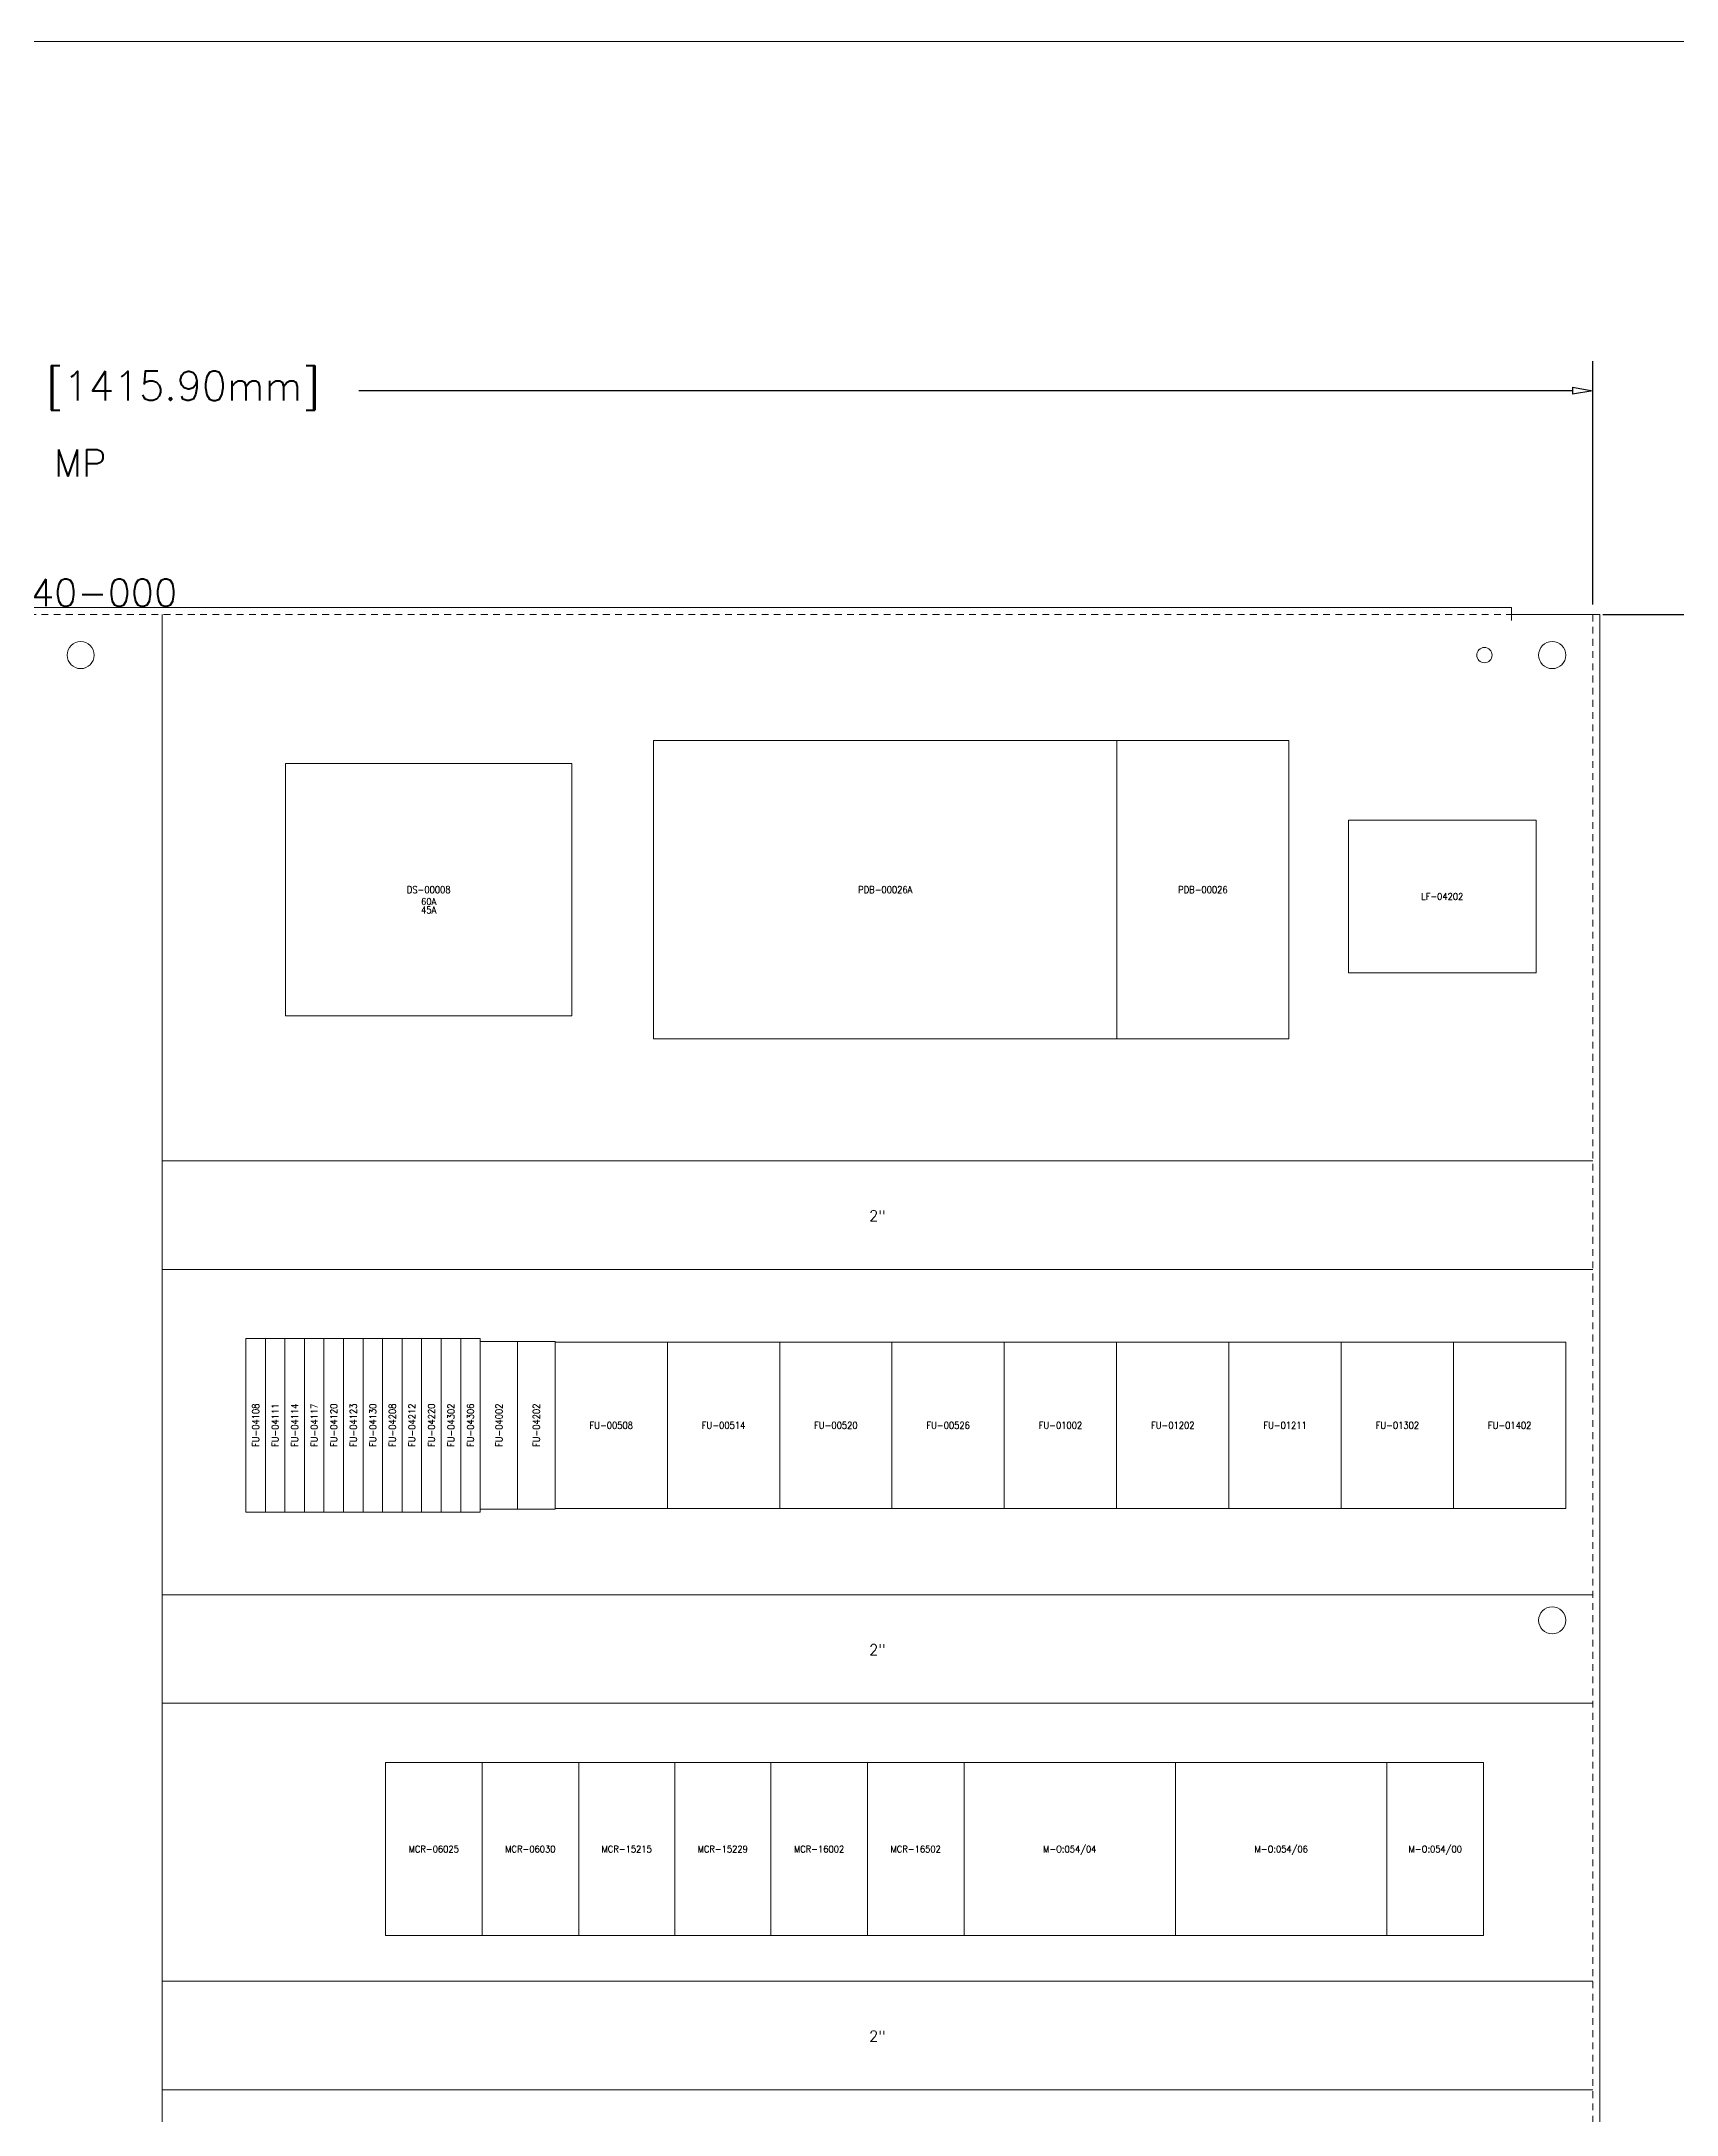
# Model space of a CAD drawing. Header units: inches. Extents: x 0 to 119, y 0 to 81.
# Drawn here: x 58.72 to 88.86, y 42.28 to 80.5 of the extents above; entities that cross this region are included whole.
import ezdxf
from ezdxf.enums import TextEntityAlignment as Align

# ---------------------------------------------------------------- set-up
doc = ezdxf.new("R2010")
doc.units = ezdxf.units.IN
doc.header["$MEASUREMENT"] = 0
doc.linetypes.add('HIDDEN', pattern=[0.1875, 0.125, -0.0625])
doc.layers.get('0').update_dxf_attribs({"lineweight": 5})
doc.layers.get('Defpoints').update_dxf_attribs({"lineweight": 5})
for name, color, linetype, lineweight in [('LOC', 252, 'Continuous', 5), ('PANEL', 150, 'Continuous', 5), ('PRTG', 130, 'Continuous', 5), ('PSYMS', 7, 'Continuous', 5), ('PTAG', 51, 'Continuous', 5), ('SYMS', 7, 'Continuous', 5), ('TAGS', 2, 'Continuous', 5), ('Title_Block_Info', 2, 'Continuous', 5)]:
    doc.layers.add(name, color=color, linetype=linetype, lineweight=lineweight)
doc.styles.get("Standard").update_dxf_attribs({"font": 'romans.shx'})
doc.styles.add('WD', font='romans.shx')
doc.dimstyles.get("Standard").update_dxf_attribs({"dimtxt": 0.18, "dimasz": 0.18, "dimexe": 0.18, "dimexo": 0.0625, "dimgap": 0.09, "dimtad": 0, "dimtih": 1, "dimtoh": 1, "dimdec": 4, "dimzin": 0, "dimdsep": 46, "dimtxsty": 'Standard', "dimcen": 0.09, "dimadec": 0, "dimazin": 0, "dimtfac": 1, "dimtdec": 4, "dimtofl": 0, "dimtmove": 0, "dimatfit": 3, "dimfxl": 0, "dimtolj": 1, "dimtzin": 0, "dimarcsym": 0})

# ---------------------------------------------------------------- blocks, each defined once
blk = doc.blocks.new('HMISC_CAT1_A-72P60F1')
at = {"layer": 'PANEL', "color": 150, "linetype": 'Continuous'}
for p, q in [((53.497, 59.125), (0.753, 59.125)), ((53.497, 58.997), (53.497, 59.125)), ((53.497, 58.887), (53.497, 58.997)), ((53.497, 58.997), (54.887, 58.997)), ((54.887, 58.997), (55.125, 58.997)), ((55.125, -0.747), (55.125, 58.997))]:
    blk.add_line(p, q, dxfattribs=at)
at = {"layer": 'PANEL', "color": 150, "linetype": 'HIDDEN'}
for p, q in [((0.753, 58.997), (53.497, 58.997)), ((53.497, 58.997), (53.497, 58.997)), ((54.997, 58.997), (54.997, -0.747))]:
    blk.add_line(p, q, dxfattribs=at)
at = {"layer": 'PANEL', "color": 150, "linetype": 'Continuous'}
for centre, radius in [((27.125, 58.25), 0.25), ((54.25, 58.25), 0.25), ((53, 58.25), 0.141), ((54.25, 40.455), 0.25)]:
    blk.add_circle(centre, radius, dxfattribs=at)
at = {"style": 'WD'}
for tag, p in [('INST', (27.116, 62.167)), ('LOC', (27.116, 61.539)), ('DESC1', (27.116, 60.96)), ('DESC2', (27.116, 60.39)), ('DESC3', (27.116, 59.815)), ('TAG1', (27.128, 59.151))]:
    blk.add_attdef(tag, text='', height=0.5, dxfattribs=at).set_placement(p, align=Align.CENTER)
at = {"style": 'WD', "flags": 1}
for tag, p in [('FAMILY', (27.228, 58.001)), ('MFG', (27.266, 57.738)), ('ASSYCODE', (27.003, 57.526)), ('CAT', (27.141, 57.538))]:
    blk.add_attdef(tag, p, '', height=0.01, dxfattribs=at)
blk = doc.blocks.new('TB_L')
at = {"color": 5, "linetype": 'Continuous'}
blk.add_line((34, 23), (0, 23), dxfattribs=at)
at = {"color": 2, "linetype": 'Continuous', "style": 'WD', "flags": 1}
for tag, p in [('REV1_NO', (18.734, 3.29)), ('REV1_BY', (24.303, 3.29)), ('REV1_DATE', (26.562, 3.29)), ('REV2_NO', (18.734, 3.04)), ('REV2_BY', (24.303, 3.04)), ('REV2_DATE', (26.562, 3.04)), ('REV3_NO', (18.734, 2.79)), ('REV3_BY', (24.303, 2.79)), ('REV3_DATE', (26.562, 2.79)), ('REV4_NO', (18.734, 2.54)), ('REV4_BY', (24.303, 2.54)), ('REV4_DATE', (26.562, 2.54)), ('REV5_NO', (18.734, 2.29)), ('REV5_BY', (24.303, 2.29)), ('REV5_DATE', (26.562, 2.29)), ('REV6_NO', (18.734, 2.04)), ('REV6_BY', (24.303, 2.04)), ('REV6_DATE', (26.562, 2.04)), ('REV7_NO', (18.734, 1.79)), ('REV7_BY', (24.303, 1.79)), ('REV7_DATE', (26.562, 1.79)), ('REV8_NO', (18.734, 1.54)), ('REV8_BY', (24.303, 1.54)), ('REV8_DATE', (26.562, 1.54)), ('REV9_NO', (18.734, 1.29)), ('REV9_BY', (24.303, 1.29)), ('REV9_DATE', (26.562, 1.29))]:
    blk.add_attdef(tag, text='', height=0.15, dxfattribs=at).set_placement(p, align=Align.MIDDLE_CENTER)
for tag, p in [('REV1_CHANGE', (19.292, 3.29)), ('REV2_CHANGE', (19.292, 3.04)), ('REV3_CHANGE', (19.292, 2.79)), ('REV4_CHANGE', (19.292, 2.54)), ('REV5_CHANGE', (19.292, 2.29)), ('REV6_CHANGE', (19.292, 2.04)), ('REV7_CHANGE', (19.292, 1.79)), ('REV8_CHANGE', (19.292, 1.54)), ('REV9_CHANGE', (19.292, 1.29))]:
    blk.add_attdef(tag, text='', height=0.15, dxfattribs=at).set_placement(p, align=Align.MIDDLE_LEFT)
at = {"layer": 'Title_Block_Info', "ltscale": 0.1}
for tag, p in [('CUSTOMER', (23.842, 0.833)), ('JOB DESCRIPTION LINE', (23.842, 0.5)), ('DRAWING DESCRIPTION', (23.842, 0.167))]:
    blk.add_attdef(tag, text='', height=0.15, dxfattribs=at).set_placement(p, align=Align.MIDDLE_LEFT)
at = {"layer": 'Title_Block_Info', "ltscale": 0.1, "style": 'WD'}
for tag, p in [('JOB #', (29.752, 0.833)), ('SEC. NO.', (31.75, 0.833)), ('SHT. NO.', (33.313, 0.833)), ('NAME', (29.795, 0.5)), ('REV', (33.194, 0.5))]:
    blk.add_attdef(tag, text='', height=0.125, dxfattribs=at).set_placement(p, align=Align.MIDDLE_CENTER)
blk.add_attdef('DATE', text='', height=0.125, dxfattribs=at).set_placement((32.188, 0.5), align=Align.MIDDLE_RIGHT)
blk.add_attdef('FILE NUMBER', text='', height=0.125, dxfattribs=at).set_placement((29.591, 0.167), align=Align.MIDDLE_LEFT)
blk = doc.blocks.new('_ClosedBlank')
at = {"color": 0, "linetype": 'ByBlock', "lineweight": -2}
for p, q in [((-1, 0.17), (0, 0)), ((-1, 0.17), (-1, -0.17)), ((0, 0), (-1, -0.17))]:
    blk.add_line(p, q, dxfattribs=at)
blk = doc.blocks.new('*D8')
at = {"layer": 'Defpoints', "color": 0}
for p in [(87.317, 74.062), (31.573, 69.934), (87.317, 69.934)]:
    blk.add_point(p, dxfattribs=at)
at = {"layer": 'SYMS', "color": 0, "lineweight": -2}
for p, q in [((31.573, 70.122), (31.573, 74.603)), ((87.317, 70.122), (87.317, 74.603)), ((31.948, 74.062), (54.315, 74.062)), ((86.942, 74.062), (64.575, 74.062))]:
    blk.add_line(p, q, dxfattribs=at)
at = {"layer": 'SYMS', "color": 0, "lineweight": -2, "xscale": 0.375, "yscale": 0.375, "zscale": 0.375, "rotation": 180}
blk.add_blockref('_ClosedBlank', (31.573, 74.062), dxfattribs=at)
at = {"layer": 'SYMS', "color": 0, "lineweight": -2, "xscale": 0.375, "yscale": 0.375, "zscale": 0.375}
blk.add_blockref('_ClosedBlank', (87.317, 74.062), dxfattribs=at)
at = {"layer": 'SYMS', "color": 0, "insert": (59.445, 74.062), "char_height": 0.54, "attachment_point": 5}
blk.add_mtext('\\A1;55.744in. [1415.90mm]', dxfattribs=at)
blk = doc.blocks.new('*D9')
at = {"layer": 'Defpoints', "color": 0}
for p in [(87.317, 69.934), (87.317, 10.191), (94.625, 10.191)]:
    blk.add_point(p, dxfattribs=at)
at = {"layer": 'SYMS', "color": 0, "lineweight": -2}
for p, q in [((87.504, 69.934), (95.165, 69.934)), ((94.625, 69.559), (94.625, 40.744)), ((94.625, 10.566), (94.625, 39.381)), ((87.504, 10.191), (95.165, 10.191))]:
    blk.add_line(p, q, dxfattribs=at)
at = {"layer": 'SYMS', "color": 0, "lineweight": -2, "xscale": 0.375, "yscale": 0.375, "zscale": 0.375}
for p, rotation in [((94.625, 69.934), 90), ((94.625, 10.191), 270)]:
    blk.add_blockref('_ClosedBlank', p, dxfattribs=dict(at, rotation=rotation))
at = {"layer": 'SYMS', "color": 0, "insert": (94.625, 40.063), "char_height": 0.54, "attachment_point": 5}
blk.add_mtext('\\A1;59.744in. [1517.50mm]', dxfattribs=at)
blk = doc.blocks.new('PNL13F08')
for p, q in [((-5.28, -2.328), (-5.28, 2.328)), ((-5.28, 2.328), (0, 2.328)), ((0, 2.328), (0, 0)), ((0, 0), (0, -2.328)), ((0, -2.328), (-5.28, -2.328))]:
    blk.add_line(p, q)
at = {"style": 'WD', "width": 0.9, "flags": 8}
blk.add_attdef('P_TAG1', text='', height=0.125, dxfattribs=at).set_placement((-2.64, 0), align=Align.MIDDLE_CENTER)
for tag, p in [('RATING1', (-2.64, -0.28125)), ('RATING2', (-2.64, -0.4375))]:
    blk.add_attdef(tag, text='', height=0.125, dxfattribs=at).set_placement(p, align=Align.CENTER)
blk = doc.blocks.new('PNL13F36')
for p, q in [((8.54, 2.75), (0, 2.75)), ((0, 2.75), (0, 0)), ((8.54, -2.75), (8.54, 2.75)), ((0, 0), (0, -2.75)), ((0, -2.75), (8.54, -2.75))]:
    blk.add_line(p, q)
at = {"style": 'WD', "width": 0.9, "flags": 8}
blk.add_attdef('P_TAG1', text='', height=0.125, dxfattribs=at).set_placement((4.27, 0), align=Align.MIDDLE_CENTER)
for tag, p in [('RATING1', (4.27, -0.28125)), ('RATING2', (4.27, -0.4375))]:
    blk.add_attdef(tag, text='', height=0.125, dxfattribs=at).set_placement(p, align=Align.CENTER)
blk = doc.blocks.new('PNL13F5E')
for p, q in [((3.17, 2.75), (0, 2.75)), ((0, 2.75), (0, 0)), ((3.17, -2.75), (3.17, 2.75)), ((0, 0), (0, -2.75)), ((0, -2.75), (3.17, -2.75))]:
    blk.add_line(p, q)
at = {"style": 'WD', "width": 0.9, "flags": 8}
blk.add_attdef('P_TAG1', text='', height=0.125, dxfattribs=at).set_placement((1.585, 0), align=Align.MIDDLE_CENTER)
for tag, p in [('RATING1', (1.585, -0.28125)), ('RATING2', (1.585, -0.4375))]:
    blk.add_attdef(tag, text='', height=0.125, dxfattribs=at).set_placement(p, align=Align.CENTER)
blk = doc.blocks.new('PNL140E4')
for p, q in [((2.07, 1.535), (0, 1.535)), ((0, 1.535), (0, 0)), ((2.07, -1.535), (2.07, 1.535)), ((0, 0), (0, -1.535)), ((0, -1.535), (2.07, -1.535))]:
    blk.add_line(p, q)
at = {"style": 'WD', "width": 0.9, "flags": 8}
blk.add_attdef('P_TAG1', text='', height=0.125, dxfattribs=at).set_placement((1.035, 0), align=Align.MIDDLE_CENTER)
for tag, p in [('RATING1', (1.035, -0.28125)), ('RATING2', (1.035, -0.4375))]:
    blk.add_attdef(tag, text='', height=0.125, dxfattribs=at).set_placement(p, align=Align.CENTER)
blk = doc.blocks.new('PNL14238')
for p, q in [((0.69, 1.545), (0, 1.545)), ((0, 1.545), (0, 0)), ((0.69, -1.545), (0.69, 1.545)), ((0, 0), (0, -1.545)), ((0, -1.545), (0.69, -1.545))]:
    blk.add_line(p, q)
at = {"style": 'WD', "width": 0.9, "flags": 8}
blk.add_attdef('P_TAG1', text='', height=0.125, dxfattribs=at).set_placement((0.345, 0), align=Align.MIDDLE_CENTER)
for tag, p in [('RATING1', (0.345, -0.28125)), ('RATING2', (0.345, -0.4375))]:
    blk.add_attdef(tag, text='', height=0.125, dxfattribs=at).set_placement(p, align=Align.CENTER)
blk = doc.blocks.new('PNL14399')
for p, q in [((0.36, 1.6), (0, 1.6)), ((0, 1.6), (0, 0)), ((0.36, -1.6), (0.36, 1.6)), ((0, 0), (0, -1.6)), ((0, -1.6), (0.36, -1.6))]:
    blk.add_line(p, q)
at = {"style": 'WD', "width": 0.9, "flags": 8}
blk.add_attdef('P_TAG1', text='', height=0.125, dxfattribs=at).set_placement((0.18, 0), align=Align.MIDDLE_CENTER)
for tag, p in [('RATING1', (0.18, -0.28125)), ('RATING2', (0.18, -0.4375))]:
    blk.add_attdef(tag, text='', height=0.125, dxfattribs=at).set_placement(p, align=Align.CENTER)
blk = doc.blocks.new('PNL1485B')
for p, q in [((3.46, 1.405), (0, 1.405)), ((0, 1.405), (0, 0)), ((3.46, -1.405), (3.46, 1.405)), ((0, 0), (0, -1.405)), ((0, -1.405), (3.46, -1.405))]:
    blk.add_line(p, q)
at = {"style": 'WD', "width": 0.9, "flags": 8}
blk.add_attdef('P_TAG1', text='', height=0.125, dxfattribs=at).set_placement((1.73, 0), align=Align.MIDDLE_CENTER)
for tag, p in [('RATING1', (1.73, -0.28125)), ('RATING2', (1.73, -0.4375))]:
    blk.add_attdef(tag, text='', height=0.125, dxfattribs=at).set_placement(p, align=Align.CENTER)
blk = doc.blocks.new('PNL14883')
for p, q in [((1.7813, 1.5937), (0, 1.5937)), ((0, 1.5937), (0, 0)), ((1.7813, -1.5938), (1.7813, 1.5937)), ((0, 0), (0, -1.5938)), ((0, -1.5938), (1.7813, -1.5938))]:
    blk.add_line(p, q)
at = {"style": 'WD', "width": 0.9, "flags": 8}
blk.add_attdef('P_TAG1', text='', height=0.125, dxfattribs=at).set_placement((0.89065, -0.00005), align=Align.MIDDLE_CENTER)
for tag, p in [('RATING1', (0.89065, -0.2813)), ('RATING2', (0.89065, -0.43755))]:
    blk.add_attdef(tag, text='', height=0.125, dxfattribs=at).set_placement(p, align=Align.CENTER)
blk = doc.blocks.new('PNL14920')
for p, q in [((3.898, 1.594), (0, 1.594)), ((0, 1.594), (0, 0)), ((3.898, -1.594), (3.898, 1.594)), ((0, 0), (0, -1.594)), ((0, -1.594), (3.898, -1.594))]:
    blk.add_line(p, q)
at = {"style": 'WD', "width": 0.9, "flags": 8}
blk.add_attdef('P_TAG1', text='', height=0.125, dxfattribs=at).set_placement((1.949, 0), align=Align.MIDDLE_CENTER)
for tag, p in [('RATING1', (1.949, -0.28125)), ('RATING2', (1.949, -0.4375))]:
    blk.add_attdef(tag, text='', height=0.125, dxfattribs=at).set_placement(p, align=Align.CENTER)
blk = doc.blocks.new('PNL14990')
for p, q in [((1.77, 1.594), (0, 1.594)), ((0, 1.594), (0, 0)), ((1.77, -1.594), (1.77, 1.594)), ((0, 0), (0, -1.594)), ((0, -1.594), (1.77, -1.594))]:
    blk.add_line(p, q)
at = {"style": 'WD', "width": 0.9, "flags": 8}
blk.add_attdef('P_TAG1', text='', height=0.125, dxfattribs=at).set_placement((0.885, 0), align=Align.MIDDLE_CENTER)
for tag, p in [('RATING1', (0.885, -0.28125)), ('RATING2', (0.885, -0.4375))]:
    blk.add_attdef(tag, text='', height=0.125, dxfattribs=at).set_placement(p, align=Align.CENTER)
blk = doc.blocks.new('WW_2')
for p, q in [((-0.875, 1), (0.875, 1)), ((-0.875, -1), (0.875, -1))]:
    blk.add_line(p, q)
at = {"insert": (0, -0.0125), "char_height": 0.2, "width": 0.3232, "attachment_point": 5, "style": 'WD'}
blk.add_mtext('2"', dxfattribs=at)

msp = doc.modelspace()

# ---------------------------------------------------------------- linework, layer by layer
at = {"layer": 'PSYMS'}
for p, q in [((60.9448, 40.975), (60.9448, 69.9345)), ((60.9448, 59.8625), (73.2558, 59.8625)), ((75.0058, 59.8625), (87.3168, 59.8625)), ((73.2558, 57.8625), (60.9448, 57.8625)), ((75.0058, 57.8625), (87.3168, 57.8625)), ((60.9448, 51.8625), (73.2558, 51.8625)), ((75.0058, 51.8625), (87.3168, 51.8625)), ((73.2558, 49.8625), (60.9448, 49.8625)), ((75.0058, 49.8625), (87.3168, 49.8625)), ((60.9448, 44.7375), (73.2558, 44.7375)), ((75.0058, 44.7375), (87.3168, 44.7375)), ((73.2558, 42.7375), (60.9448, 42.7375)), ((75.0058, 42.7375), (87.3168, 42.7375))]:
    msp.add_line(p, q, dxfattribs=at)

# ---------------------------------------------------------------- block references
at = {"xscale": 3.5, "yscale": 3.5, "zscale": 3.5}
msp.add_blockref('TB_L', (0, 0), dxfattribs=at)
at = {"layer": 'PSYMS'}
ref = msp.add_blockref('PNL13F36', (70.0056, 64.8625), dxfattribs=at)
ref.add_attrib('P_TAG1', 'PDB-00026A', dxfattribs={"layer": 'PTAG', "height": 0.125, "style": 'WD', "width": 0.9, "flags": 8}).set_placement((74.2756, 64.8625), align=Align.MIDDLE_CENTER)
ref = msp.add_blockref('PNL13F5E', (78.5456, 64.8625), dxfattribs=at)
ref.add_attrib('P_TAG1', 'PDB-00026', dxfattribs={"layer": 'PTAG', "height": 0.125, "style": 'WD', "width": 0.9, "flags": 8}).set_placement((80.1306, 64.8625), align=Align.MIDDLE_CENTER)
ref = msp.add_blockref('PNL13F08', (68.5, 64.8625), dxfattribs=at)
ref.add_attrib('RATING2', '45A', dxfattribs={"layer": 'PRTG', "height": 0.125, "style": 'WD', "width": 0.9, "flags": 8}).set_placement((65.86, 64.425), align=Align.CENTER)
ref.add_attrib('RATING1', '60A', dxfattribs={"layer": 'PRTG', "height": 0.125, "style": 'WD', "width": 0.9, "flags": 8}).set_placement((65.86, 64.5812), align=Align.CENTER)
ref.add_attrib('P_TAG1', 'DS-00008', dxfattribs={"layer": 'PTAG', "height": 0.125, "style": 'WD', "width": 0.9, "flags": 8}).set_placement((65.86, 64.8625), align=Align.MIDDLE_CENTER)
ref = msp.add_blockref('PNL1485B', (82.8125, 64.7375), dxfattribs=at)
ref.add_attrib('P_TAG1', 'LF-04202', dxfattribs={"layer": 'PTAG', "height": 0.125, "style": 'WD', "width": 0.9, "flags": 8}).set_placement((84.5425, 64.7375), align=Align.MIDDLE_CENTER)
for p in [(74.1308, 58.8625), (74.1308, 50.8625), (74.1308, 43.7375)]:
    msp.add_blockref('WW_2', p, dxfattribs=at)
ref = msp.add_blockref('PNL14399', (62.49, 54.9875), dxfattribs=at)
ref.add_attrib('P_TAG1', 'FU-04108', dxfattribs={"layer": 'PTAG', "height": 0.125, "rotation": 90, "style": 'WD', "width": 0.9, "flags": 8}).set_placement((62.67, 54.9875), align=Align.MIDDLE_CENTER)
ref = msp.add_blockref('PNL14399', (62.85, 54.9875), dxfattribs=at)
ref.add_attrib('P_TAG1', 'FU-04111', dxfattribs={"layer": 'PTAG', "height": 0.125, "rotation": 90, "style": 'WD', "width": 0.9, "flags": 8}).set_placement((63.03, 54.9875), align=Align.MIDDLE_CENTER)
ref = msp.add_blockref('PNL14399', (63.21, 54.9875), dxfattribs=at)
ref.add_attrib('P_TAG1', 'FU-04114', dxfattribs={"layer": 'PTAG', "height": 0.125, "rotation": 90, "style": 'WD', "width": 0.9, "flags": 8}).set_placement((63.39, 54.9875), align=Align.MIDDLE_CENTER)
ref = msp.add_blockref('PNL14399', (63.57, 54.9875), dxfattribs=at)
ref.add_attrib('P_TAG1', 'FU-04117', dxfattribs={"layer": 'PTAG', "height": 0.125, "rotation": 90, "style": 'WD', "width": 0.9, "flags": 8}).set_placement((63.75, 54.9875), align=Align.MIDDLE_CENTER)
ref = msp.add_blockref('PNL14399', (63.93, 54.9875), dxfattribs=at)
ref.add_attrib('P_TAG1', 'FU-04120', dxfattribs={"layer": 'PTAG', "height": 0.125, "rotation": 90, "style": 'WD', "width": 0.9, "flags": 8}).set_placement((64.11, 54.9875), align=Align.MIDDLE_CENTER)
ref = msp.add_blockref('PNL14399', (64.29, 54.9875), dxfattribs=at)
ref.add_attrib('P_TAG1', 'FU-04123', dxfattribs={"layer": 'PTAG', "height": 0.125, "rotation": 90, "style": 'WD', "width": 0.9, "flags": 8}).set_placement((64.47, 54.9875), align=Align.MIDDLE_CENTER)
ref = msp.add_blockref('PNL14399', (64.65, 54.9875), dxfattribs=at)
ref.add_attrib('P_TAG1', 'FU-04130', dxfattribs={"layer": 'PTAG', "height": 0.125, "rotation": 90, "style": 'WD', "width": 0.9, "flags": 8}).set_placement((64.83, 54.9875), align=Align.MIDDLE_CENTER)
ref = msp.add_blockref('PNL14399', (65.01, 54.9875), dxfattribs=at)
ref.add_attrib('P_TAG1', 'FU-04208', dxfattribs={"layer": 'PTAG', "height": 0.125, "rotation": 90, "style": 'WD', "width": 0.9, "flags": 8}).set_placement((65.19, 54.9875), align=Align.MIDDLE_CENTER)
ref = msp.add_blockref('PNL14399', (65.37, 54.9875), dxfattribs=at)
ref.add_attrib('P_TAG1', 'FU-04212', dxfattribs={"layer": 'PTAG', "height": 0.125, "rotation": 90, "style": 'WD', "width": 0.9, "flags": 8}).set_placement((65.55, 54.9875), align=Align.MIDDLE_CENTER)
ref = msp.add_blockref('PNL14399', (65.73, 54.9875), dxfattribs=at)
ref.add_attrib('P_TAG1', 'FU-04220', dxfattribs={"layer": 'PTAG', "height": 0.125, "rotation": 90, "style": 'WD', "width": 0.9, "flags": 8}).set_placement((65.91, 54.9875), align=Align.MIDDLE_CENTER)
ref = msp.add_blockref('PNL14399', (66.09, 54.9875), dxfattribs=at)
ref.add_attrib('P_TAG1', 'FU-04302', dxfattribs={"layer": 'PTAG', "height": 0.125, "rotation": 90, "style": 'WD', "width": 0.9, "flags": 8}).set_placement((66.27, 54.9875), align=Align.MIDDLE_CENTER)
ref = msp.add_blockref('PNL14399', (66.45, 54.9875), dxfattribs=at)
ref.add_attrib('P_TAG1', 'FU-04306', dxfattribs={"layer": 'PTAG', "height": 0.125, "rotation": 90, "style": 'WD', "width": 0.9, "flags": 8}).set_placement((66.63, 54.9875), align=Align.MIDDLE_CENTER)
ref = msp.add_blockref('PNL14238', (66.81, 54.9875), dxfattribs=at)
ref.add_attrib('P_TAG1', 'FU-04002', dxfattribs={"layer": 'PTAG', "height": 0.125, "rotation": 90, "style": 'WD', "width": 0.9, "flags": 8}).set_placement((67.155, 54.9875), align=Align.MIDDLE_CENTER)
ref = msp.add_blockref('PNL14238', (67.5, 54.9875), dxfattribs=at)
ref.add_attrib('P_TAG1', 'FU-04202', dxfattribs={"layer": 'PTAG', "height": 0.125, "rotation": 90, "style": 'WD', "width": 0.9, "flags": 8}).set_placement((67.845, 54.9875), align=Align.MIDDLE_CENTER)
ref = msp.add_blockref('PNL140E4', (68.19, 54.9875), dxfattribs=at)
ref.add_attrib('P_TAG1', 'FU-00508', dxfattribs={"layer": 'PTAG', "height": 0.125, "style": 'WD', "width": 0.9, "flags": 8}).set_placement((69.225, 54.9875), align=Align.MIDDLE_CENTER)
ref = msp.add_blockref('PNL140E4', (70.26, 54.9875), dxfattribs=at)
ref.add_attrib('P_TAG1', 'FU-00514', dxfattribs={"layer": 'PTAG', "height": 0.125, "style": 'WD', "width": 0.9, "flags": 8}).set_placement((71.295, 54.9875), align=Align.MIDDLE_CENTER)
ref = msp.add_blockref('PNL140E4', (72.33, 54.9875), dxfattribs=at)
ref.add_attrib('P_TAG1', 'FU-00520', dxfattribs={"layer": 'PTAG', "height": 0.125, "style": 'WD', "width": 0.9, "flags": 8}).set_placement((73.365, 54.9875), align=Align.MIDDLE_CENTER)
ref = msp.add_blockref('PNL140E4', (74.4, 54.9875), dxfattribs=at)
ref.add_attrib('P_TAG1', 'FU-00526', dxfattribs={"layer": 'PTAG', "height": 0.125, "style": 'WD', "width": 0.9, "flags": 8}).set_placement((75.435, 54.9875), align=Align.MIDDLE_CENTER)
ref = msp.add_blockref('PNL140E4', (76.47, 54.9875), dxfattribs=at)
ref.add_attrib('P_TAG1', 'FU-01002', dxfattribs={"layer": 'PTAG', "height": 0.125, "style": 'WD', "width": 0.9, "flags": 8}).set_placement((77.505, 54.9875), align=Align.MIDDLE_CENTER)
ref = msp.add_blockref('PNL140E4', (78.54, 54.9875), dxfattribs=at)
ref.add_attrib('P_TAG1', 'FU-01202', dxfattribs={"layer": 'PTAG', "height": 0.125, "style": 'WD', "width": 0.9, "flags": 8}).set_placement((79.575, 54.9875), align=Align.MIDDLE_CENTER)
ref = msp.add_blockref('PNL140E4', (80.61, 54.9875), dxfattribs=at)
ref.add_attrib('P_TAG1', 'FU-01211', dxfattribs={"layer": 'PTAG', "height": 0.125, "style": 'WD', "width": 0.9, "flags": 8}).set_placement((81.645, 54.9875), align=Align.MIDDLE_CENTER)
ref = msp.add_blockref('PNL140E4', (82.68, 54.9875), dxfattribs=at)
ref.add_attrib('P_TAG1', 'FU-01302', dxfattribs={"layer": 'PTAG', "height": 0.125, "style": 'WD', "width": 0.9, "flags": 8}).set_placement((83.715, 54.9875), align=Align.MIDDLE_CENTER)
ref = msp.add_blockref('PNL140E4', (84.75, 54.9875), dxfattribs=at)
ref.add_attrib('P_TAG1', 'FU-01402', dxfattribs={"layer": 'PTAG', "height": 0.125, "style": 'WD', "width": 0.9, "flags": 8}).set_placement((85.785, 54.9875), align=Align.MIDDLE_CENTER)
ref = msp.add_blockref('PNL14883', (65.0625, 47.175), dxfattribs=at)
ref.add_attrib('P_TAG1', 'MCR-06025', dxfattribs={"layer": 'PTAG', "height": 0.125, "style": 'WD', "width": 0.9, "flags": 8}).set_placement((65.9531, 47.1749), align=Align.MIDDLE_CENTER)
ref = msp.add_blockref('PNL14883', (66.8438, 47.1749), dxfattribs=at)
ref.add_attrib('P_TAG1', 'MCR-06030', dxfattribs={"layer": 'PTAG', "height": 0.125, "style": 'WD', "width": 0.9, "flags": 8}).set_placement((67.7344, 47.1749), align=Align.MIDDLE_CENTER)
ref = msp.add_blockref('PNL14990', (68.6251, 47.1749), dxfattribs=at)
ref.add_attrib('P_TAG1', 'MCR-15215', dxfattribs={"layer": 'PTAG', "height": 0.125, "style": 'WD', "width": 0.9, "flags": 8}).set_placement((69.5101, 47.1749), align=Align.MIDDLE_CENTER)
ref = msp.add_blockref('PNL14990', (70.3951, 47.1749), dxfattribs=at)
ref.add_attrib('P_TAG1', 'MCR-15229', dxfattribs={"layer": 'PTAG', "height": 0.125, "style": 'WD', "width": 0.9, "flags": 8}).set_placement((71.2801, 47.1749), align=Align.MIDDLE_CENTER)
ref = msp.add_blockref('PNL14883', (72.1651, 47.1749), dxfattribs=at)
ref.add_attrib('P_TAG1', 'MCR-16002', dxfattribs={"layer": 'PTAG', "height": 0.125, "style": 'WD', "width": 0.9, "flags": 8}).set_placement((73.0558, 47.1748), align=Align.MIDDLE_CENTER)
ref = msp.add_blockref('PNL14883', (73.9464, 47.1748), dxfattribs=at)
ref.add_attrib('P_TAG1', 'MCR-16502', dxfattribs={"layer": 'PTAG', "height": 0.125, "style": 'WD', "width": 0.9, "flags": 8}).set_placement((74.8371, 47.1748), align=Align.MIDDLE_CENTER)
ref = msp.add_blockref('PNL14920', (75.7277, 47.1748), dxfattribs=at)
ref.add_attrib('P_TAG1', 'M-O:054/04', dxfattribs={"layer": 'PTAG', "height": 0.125, "style": 'WD', "width": 0.9, "flags": 8}).set_placement((77.6767, 47.1748), align=Align.MIDDLE_CENTER)
ref = msp.add_blockref('PNL14920', (79.6257, 47.1748), dxfattribs=at)
ref.add_attrib('P_TAG1', 'M-O:054/06', dxfattribs={"layer": 'PTAG', "height": 0.125, "style": 'WD', "width": 0.9, "flags": 8}).set_placement((81.5747, 47.1748), align=Align.MIDDLE_CENTER)
ref = msp.add_blockref('PNL14883', (83.5237, 47.1748), dxfattribs=at)
ref.add_attrib('P_TAG1', 'M-O:054/00', dxfattribs={"layer": 'PTAG', "height": 0.125, "style": 'WD', "width": 0.9, "flags": 8}).set_placement((84.4144, 47.1747), align=Align.MIDDLE_CENTER)
at = {"layer": 'SYMS'}
ref = msp.add_blockref('HMISC_CAT1_A-72P60F1', (32.3198, 10.9375), dxfattribs=at)
ref.add_attrib('LOC', 'MP', dxfattribs={"layer": 'LOC', "height": 0.5, "style": 'WD'}).set_placement((59.4358, 72.4768), align=Align.CENTER)
ref.add_attrib('TAG1', '2340-000', dxfattribs={"layer": 'TAGS', "height": 0.5, "style": 'WD'}).set_placement((59.4483, 70.0883), align=Align.CENTER)

# ---------------------------------------------------------------- dimensions: what is measured, and where the dimension line sits
dim = msp.add_linear_dim(base=(87.3168, 74.0625), p1=(31.5728, 69.9345), p2=(87.3168, 69.9345), dimstyle='Standard', override={"dimscale": 3, "dimasz": 0.125, "dimdec": 3, "dimpost": 'in.', "dimblk": 'ClosedBlank', "dimtdec": 3}, dxfattribs=at)
dim.commit()
dim.dimension.update_dxf_attribs({"geometry": '*D8', "text_midpoint": (59.4448, 74.0625)})
dim = msp.add_linear_dim(base=(94.625, 10.1905), p1=(87.3168, 69.9345), p2=(87.3168, 10.1905), angle=90, dimstyle='Standard', override={"dimscale": 3, "dimasz": 0.125, "dimdec": 3, "dimpost": 'in.', "dimblk": 'ClosedBlank', "dimtdec": 3}, dxfattribs=at)
dim.commit()
dim.dimension.update_dxf_attribs({"geometry": '*D9', "text_midpoint": (94.625, 40.0625), "dimtype": 160})

doc.saveas('drawing.dxf')
